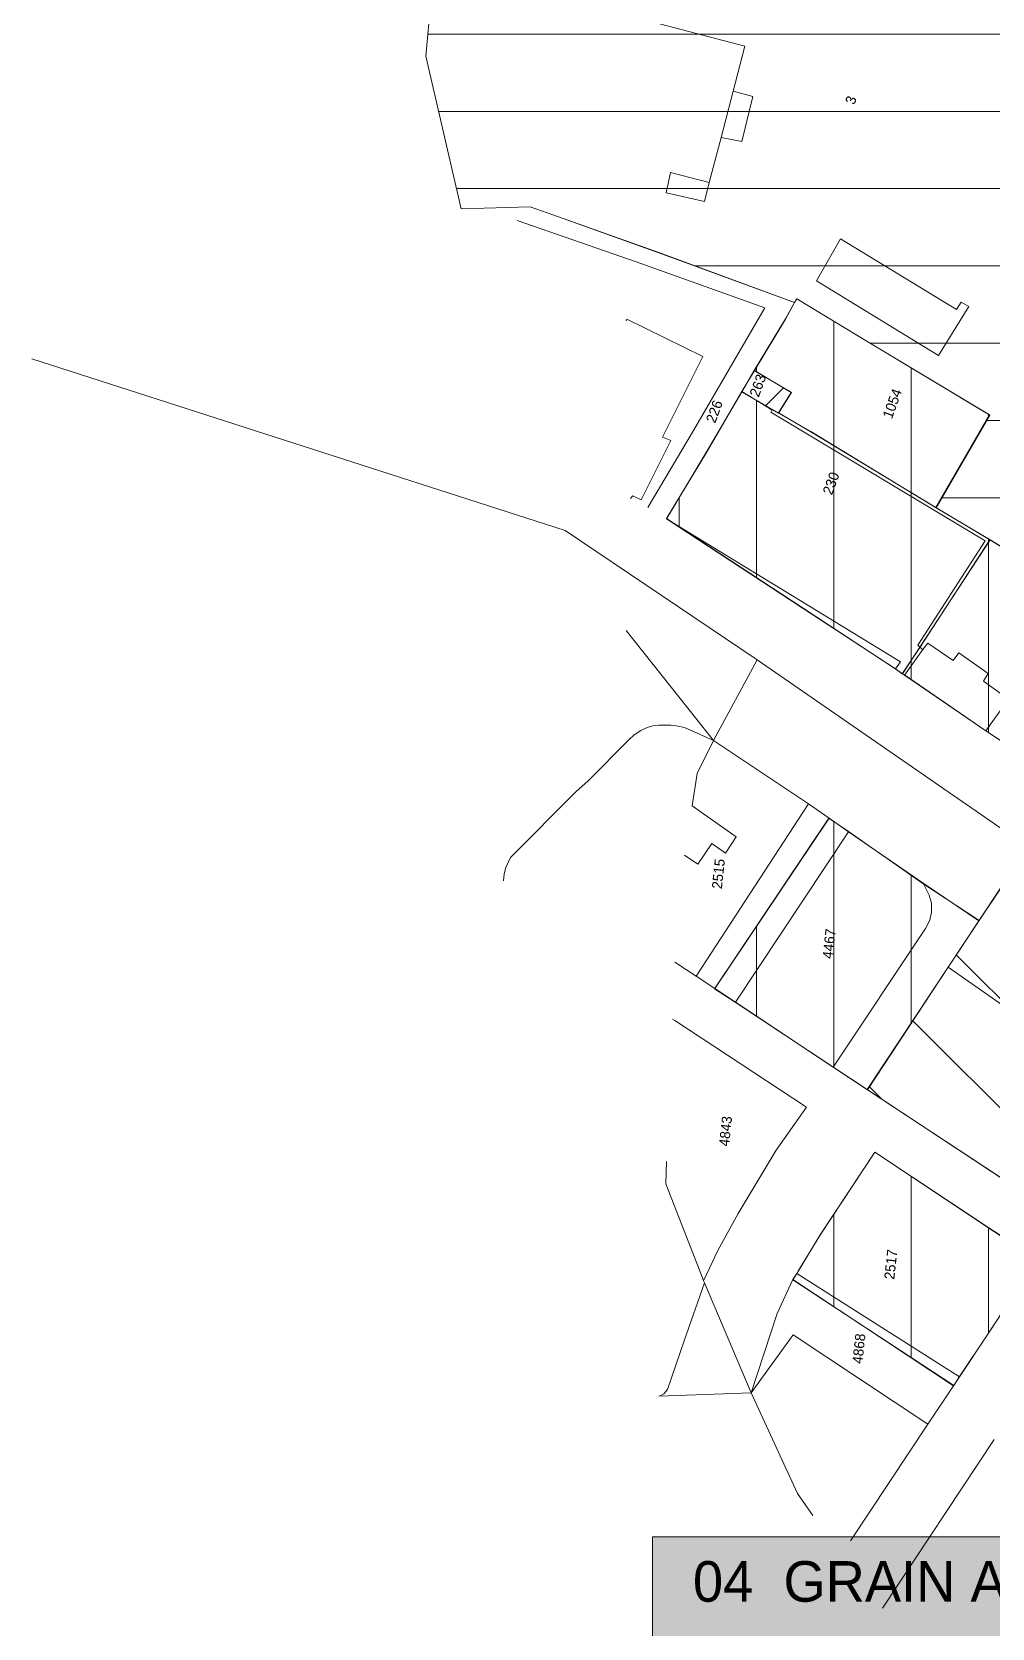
# Model space of a CAD drawing. Header units: metres. Extents: x -334141 to -333355, y -28147 to -27441.
# Drawn here: x -334140.5 to -334022.3, y -28019 to -27822.3 of the extents above; entities that cross this region are included whole.
import ezdxf

# ---------------------------------------------------------------- set-up
doc = ezdxf.new("R2010")
doc.units = ezdxf.units.M
for name, color, linetype, lineweight, true_color in [('EB-04-GRAIN-285-886', 7, 'CONTINUOUS', 18, 0xded5c8), ('EB-04-GRAIN-886-2329', 7, 'CONTINUOUS', 18, 0xc8bcac), ('EB-04-GRAIN-OVER-2329', 7, 'CONTINUOUS', 18, 0x9a856d), ('EB-04-GRAIN-UNDER-285', 7, 'CONTINUOUS', 18, 0xeee9e1), ('EB-BASE-DIVIDING', 7, 'CONTINUOUS', 18, 0xc8bcac), ('EB-BASE-EASEMENTS', 7, 'CONTINUOUS', 18, 0x71806b), ('EB-BASE-PARCEL-NUMBERS', 7, 'CONTINUOUS', 9, 0x8a8d90), ('EB-BASE-PARCELS', 7, 'CONTINUOUS', 18, 0x8a8d90), ('EB-BASE-SECTIONS', 7, 'CONTINUOUS', 9, 0xded8cf), ('EB-BASE-SHEETS', 7, 'CONTINUOUS', 9, 0xded8cf), ('EB-BASE-STRUCTURES', 7, 'CONTINUOUS', 18, 0x4e504d), ('EB-KEY-BACKGROUND', 7, 'CONTINUOUS', 0, 0xf4f2ed), ('EB-KEY-TEXT', 7, 'CONTINUOUS', 13, 0x151515)]:
    doc.layers.add(name, color=color, linetype=linetype, lineweight=lineweight, true_color=true_color)
doc.styles.add('OD-INTER', font='Inter.ttf')

msp = doc.modelspace()

# ---------------------------------------------------------------- hatches: boundary and pattern name
at = {"layer": 'EB-04-GRAIN-285-886', "transparency": 33554630}
h = msp.add_hatch(dxfattribs=at)
h.set_pattern_fill('ANSI31', color=256, scale=3, angle=45)
h.paths.add_polyline_path([(-334046.6, -27855.6), (-334046.31, -27855.17), (-334037.34, -27860.59), (-334022.56, -27869.44), (-334029.17, -27880.86), (-334044.58, -27871.55), (-334048.57, -27869.19), (-334047, -27866.69), (-334051.53, -27863.98), (-334047.7, -27857.67), (-334046.6, -27855.6)])
h = msp.add_hatch(dxfattribs=at)
h.set_pattern_fill('ANSI31', color=256, scale=3, angle=45)
h.paths.add_polyline_path([(-334022.55, -27884.87), (-334031.16, -27898.11), (-334033.32, -27901.37), (-334034.13, -27900.78), (-334045.53, -27893.27), (-334062.36, -27882.24), (-334057.44, -27874.09), (-334053.1, -27866.59), (-334049.39, -27868.83), (-334048.57, -27869.19), (-334044.58, -27871.55), (-334029.17, -27880.86), (-334022.55, -27884.87)])
h = msp.add_hatch(dxfattribs=at)
h.set_pattern_fill('ANSI31', color=256, scale=3, angle=45)
h.paths.add_polyline_path([(-334002.95, -27898.77), (-334008.44, -27909.9), (-334011.53, -27916.12), (-334011.89, -27915.89), (-334020.75, -27909.91), (-334023.01, -27908.39), (-334033.04, -27901.49), (-334033.32, -27901.37), (-334031.16, -27898.11), (-334022.55, -27884.87), (-334002.24, -27897.13), (-334002.95, -27898.77)])
h = msp.add_hatch(dxfattribs=at)
h.set_pattern_fill('ANSI31', color=256, scale=3, angle=45)
h.paths.add_polyline_path([(-334056.44, -27940.18), (-334042.37, -27919.14), (-334039.93, -27920.78), (-334030.8, -27927.21), (-334023.84, -27931.78), (-334027.65, -27937.53), (-334037.63, -27952.61), (-334041.88, -27949.8), (-334053.91, -27941.82), (-334056.44, -27940.18)])
h = msp.add_hatch(dxfattribs=at)
h.set_pattern_fill('ANSI31', color=256, scale=3, angle=45)
h.paths.add_polyline_path([(-334026.97, -27989.07), (-334046.79, -27976.04), (-334046.3, -27975.28), (-334046.1, -27974.96), (-334043.44, -27970.5), (-334036.69, -27960.3), (-334022.68, -27969.68), (-334016.7, -27973.55), (-334022.96, -27982.99), (-334026.28, -27987.98), (-334026.97, -27989.07)])
at = {"layer": 'EB-04-GRAIN-886-2329', "transparency": 33554630}
h = msp.add_hatch(dxfattribs=at)
h.set_pattern_fill('ANSI31', color=256, scale=3, angle=90)
h.paths.add_polyline_path([(-334037.63, -27952.61), (-334027.65, -27937.53), (-334023.84, -27931.78), (-334021.19, -27927.77), (-333994.31, -27945.04), (-333997.83, -27950.24), (-334000.17, -27948.61), (-334013.47, -27968.56), (-334037.63, -27952.61)])
at = {"layer": 'EB-04-GRAIN-OVER-2329', "transparency": 33554630}
h = msp.add_hatch(dxfattribs=at)
h.set_pattern_fill('ANSI31', color=256, scale=3, angle=135)
h.paths.add_polyline_path([(-333993.02, -27895.46), (-333992.31, -27893.71), (-333998.55, -27889.49), (-334002.24, -27897.13), (-334022.55, -27884.87), (-334029.17, -27880.86), (-334022.56, -27869.44), (-334037.34, -27860.59), (-334046.31, -27855.17), (-334046.6, -27855.6), (-334063.33, -27849.46), (-334075.67, -27845.03), (-334079.15, -27843.8), (-334087.67, -27844.05), (-334092.01, -27825.25), (-334091.4, -27818.5), (-334091.24, -27816.73), (-334090.51, -27806.32), (-334088.88, -27796.94), (-334088.41, -27794.18), (-334075.8, -27798.85), (-334058.43, -27805.01), (-334045.35, -27809.58), (-334034.6, -27814.62), (-334032.87, -27815.46), (-334024.55, -27818.2), (-334008.63, -27823.75), (-334008.97, -27825.41), (-334011.93, -27843.62), (-334013.1, -27850.57), (-333999.63, -27854.49), (-333992.39, -27856.52), (-333985.91, -27864.41), (-333977.25, -27868.27), (-333977.66, -27869.36), (-333979.97, -27874.5), (-333980.07, -27874.72), (-333980.97, -27876.68), (-333982.97, -27880.83), (-333983.77, -27882.47), (-333986.75, -27888.25), (-333988.43, -27891.41), (-333990.12, -27894.57), (-333988.49, -27895.51), (-333989.29, -27897.37), (-333993.02, -27895.46)])
at = {"layer": 'EB-04-GRAIN-UNDER-285', "transparency": 33554630}
h = msp.add_hatch(dxfattribs=at)
h.set_pattern_fill('ANSI31', color=256, scale=3)
h.paths.add_polyline_path([(-334049.39, -27868.83), (-334053.1, -27866.59), (-334051.53, -27863.98), (-334047, -27866.69), (-334048.57, -27869.19), (-334049.39, -27868.83)])
at = {"layer": 'EB-KEY-BACKGROUND', "transparency": 33554687}
msp.add_hatch(color=256, dxfattribs=at).paths.add_polyline_path([(-334064.11, -28007.72), (-333479.11, -28007.72), (-333479.11, -28147.22), (-334064.11, -28147.22)])

# ---------------------------------------------------------------- linework, layer by layer
at = {"layer": 'EB-04-GRAIN-285-886'}
for points in [[(-334046.6, -27855.6), (-334046.31, -27855.17), (-334037.34, -27860.59), (-334022.56, -27869.44), (-334029.17, -27880.86), (-334044.58, -27871.55), (-334048.57, -27869.19), (-334047, -27866.69), (-334051.53, -27863.98), (-334047.7, -27857.67), (-334046.6, -27855.6)], [(-334022.55, -27884.87), (-334031.16, -27898.11), (-334033.32, -27901.37), (-334034.13, -27900.78), (-334045.53, -27893.27), (-334062.36, -27882.24), (-334057.44, -27874.09), (-334053.1, -27866.59), (-334049.39, -27868.83), (-334048.57, -27869.19), (-334044.58, -27871.55), (-334029.17, -27880.86), (-334022.55, -27884.87)], [(-334002.95, -27898.77), (-334008.44, -27909.9), (-334011.53, -27916.12), (-334011.89, -27915.89), (-334020.75, -27909.91), (-334023.01, -27908.39), (-334033.04, -27901.49), (-334033.32, -27901.37), (-334031.16, -27898.11), (-334022.55, -27884.87), (-334002.24, -27897.13), (-334002.95, -27898.77)], [(-334056.44, -27940.18), (-334042.37, -27919.14), (-334039.93, -27920.78), (-334030.8, -27927.21), (-334023.84, -27931.78), (-334027.65, -27937.53), (-334037.63, -27952.61), (-334041.88, -27949.8), (-334053.91, -27941.82), (-334056.44, -27940.18)], [(-334026.97, -27989.07), (-334046.79, -27976.04), (-334046.3, -27975.28), (-334046.1, -27974.96), (-334043.44, -27970.5), (-334036.69, -27960.3), (-334022.68, -27969.68), (-334016.7, -27973.55), (-334022.96, -27982.99), (-334026.28, -27987.98), (-334026.97, -27989.07)]]:
    msp.add_lwpolyline(points, close=True, dxfattribs=at)
at = {"layer": 'EB-04-GRAIN-886-2329'}
msp.add_lwpolyline([(-334037.63, -27952.61), (-334027.65, -27937.53), (-334023.84, -27931.78), (-334021.19, -27927.77), (-333994.31, -27945.04), (-333997.83, -27950.24), (-334000.17, -27948.61), (-334013.47, -27968.56), (-334037.63, -27952.61)], close=True, dxfattribs=at)
at = {"layer": 'EB-04-GRAIN-OVER-2329'}
msp.add_lwpolyline([(-334002.24, -27897.13), (-334022.55, -27884.87), (-334029.17, -27880.86), (-334022.56, -27869.44), (-334037.34, -27860.59), (-334046.31, -27855.17), (-334046.6, -27855.6), (-334063.33, -27849.46), (-334075.67, -27845.03), (-334079.15, -27843.8), (-334087.67, -27844.05), (-334092.01, -27825.25), (-334091.4, -27818.5)], dxfattribs=at)
at = {"layer": 'EB-04-GRAIN-UNDER-285'}
msp.add_lwpolyline([(-334049.39, -27868.83), (-334053.1, -27866.59), (-334051.53, -27863.98), (-334047, -27866.69), (-334048.57, -27869.19), (-334049.39, -27868.83)], close=True, dxfattribs=at)
at = {"layer": 'EB-BASE-DIVIDING'}
for points in [[(-334067.34, -27896.04), (-334056.56, -27909.58)], [(-334063.3, -27990.39), (-334051.93, -27989.97)]]:
    msp.add_lwpolyline(points, dxfattribs=at)
at = {"layer": 'EB-BASE-EASEMENTS'}
for points in [[(-334055.63, -27835.25), (-334053.1, -27835.75), (-334051.73, -27830.2), (-334054.14, -27829.56)], [(-334061.87, -27839.59), (-334062.42, -27842.07), (-334057.7, -27843.16), (-334057.13, -27840.81)]]:
    msp.add_lwpolyline(points, dxfattribs=at)
at = {"layer": 'EB-BASE-PARCELS'}
for points in [[(-334064.66, -27880.87), (-334059.03, -27871.39), (-334050.26, -27856.28), (-334066.11, -27850.61), (-334080.76, -27845.48)], [(-334075.68, -27845.05), (-334063.3, -27849.48), (-334046.6, -27855.62)], [(-334051.56, -27863.99), (-334047.7, -27857.62), (-334046.6, -27855.62)], [(-334046.6, -27855.62), (-334046.33, -27855.16), (-334037.34, -27860.57), (-334022.55, -27869.48), (-334029.15, -27880.89)], [(-334053.1, -27866.61), (-334051.56, -27863.99)], [(-334051.56, -27863.99), (-334046.98, -27866.68), (-334048.56, -27869.24)], [(-334053.1, -27866.61), (-334057.48, -27874.07), (-334062.35, -27882.25)], [(-334049.35, -27868.81), (-334053.1, -27866.61)], [(-334048.56, -27869.24), (-334049.35, -27868.81)], [(-334029.15, -27880.89), (-334044.57, -27871.51), (-334048.56, -27869.24)], [(-334034.17, -27900.77), (-334045.53, -27893.31), (-334062.35, -27882.25)], [(-334022.51, -27884.85), (-334029.15, -27880.89)], [(-334022.51, -27884.85), (-334031.15, -27898.07)], [(-334002.2, -27897.12), (-334022.51, -27884.85)], [(-334031.15, -27898.07), (-334033.29, -27901.35)], [(-334033.29, -27901.35), (-334034.17, -27900.77)], [(-334033.04, -27901.52), (-334033.29, -27901.35)], [(-334023.01, -27908.4), (-334033.04, -27901.52)], [(-334082.43, -27926.86), (-334082.36, -27926.01), (-334082.16, -27925.24), (-334081.59, -27924), (-334073.52, -27915.9), (-334072.03, -27914.54), (-334066.98, -27909.44), (-334066.35, -27908.9), (-334065.53, -27908.37), (-334064.76, -27907.98), (-334064.03, -27907.79), (-334063.3, -27907.71), (-334061.82, -27907.71), (-334060.92, -27907.81), (-334060.14, -27908), (-334056.56, -27909.58)], [(-334044.89, -27917.38), (-334056.56, -27909.58)], [(-334020.78, -27909.87), (-334023.01, -27908.4)], [(-334042.34, -27919.16), (-334044.89, -27917.38)], [(-334042.34, -27919.16), (-334056.4, -27940.15)], [(-334042.34, -27919.16), (-334039.93, -27920.82)], [(-334039.93, -27920.82), (-334030.77, -27927.17)], [(-334030.77, -27927.17), (-334023.88, -27931.79)], [(-334023.88, -27931.79), (-334021.21, -27927.8)], [(-334023.88, -27931.79), (-334027.67, -27937.53)], [(-334058.73, -27938.63), (-334061.35, -27936.9)], [(-334056.4, -27940.15), (-334058.73, -27938.63)], [(-334027.67, -27937.53), (-334037.61, -27952.62)], [(-334053.87, -27941.85), (-334056.4, -27940.15)], [(-334041.83, -27949.84), (-334053.87, -27941.85)], [(-334057.8, -27976.16), (-334056.06, -27972.42), (-334053.52, -27967.86), (-334048.85, -27960.06), (-334045.12, -27954.77), (-334061.35, -27944.11), (-334061.63, -27943.92)], [(-334037.61, -27952.62), (-334041.83, -27949.84)], [(-334013.45, -27968.52), (-334037.61, -27952.62)], [(-334016.69, -27973.51), (-334022.65, -27969.64), (-334036.7, -27960.31), (-334043.41, -27970.46), (-334046.11, -27974.92), (-334046.33, -27975.29)], [(-334026.27, -27987.99), (-334022.93, -27983), (-334016.69, -27973.51)], [(-334057.7, -27976.42), (-334060.2, -27983.55), (-334062.23, -27989.55), (-334062.7, -27990.1), (-334063.05, -27990.32), (-334063.3, -27990.39)], [(-334046.79, -27976.03), (-334048.72, -27980.22), (-334051.93, -27989.97)], [(-334046.79, -27976.03), (-334046.33, -27975.29)], [(-334046.79, -27976.03), (-334027.01, -27989.11)], [(-334027.01, -27989.11), (-334026.27, -27987.99)], [(-334030.17, -27993.84), (-334027.01, -27989.11)], [(-334039.69, -28008.2), (-334030.17, -27993.84)], [(-334035.76, -28016.53), (-334022.02, -27995.74)]]:
    msp.add_lwpolyline(points, dxfattribs=at)
at = {"layer": 'EB-BASE-SECTIONS'}
for points in [[(-334059.21, -27917.62), (-334058.6, -27913.67), (-334056.56, -27909.58)], [(-334062.35, -27961.46), (-334062.45, -27964.22), (-334057.94, -27975.81), (-334057.8, -27976.16)], [(-334057.8, -27976.16), (-334057.7, -27976.42)], [(-334051.93, -27989.97), (-334046.24, -28002.38), (-334044.34, -28005.08)]]:
    msp.add_lwpolyline(points, dxfattribs=at)
at = {"layer": 'EB-BASE-SHEETS'}
for points in [[(-334051.2, -27899.63), (-334074.83, -27883.72), (-334140.53, -27862.54)], [(-334056.56, -27909.58), (-334051.2, -27899.63)], [(-334051.2, -27899.63), (-334011.34, -27927.19), (-333934.63, -27977.41), (-333882.66, -28013.43), (-333877.31, -28017.15)], [(-334057.7, -27976.42), (-334051.93, -27989.97)]]:
    msp.add_lwpolyline(points, dxfattribs=at)
at = {"layer": 'EB-BASE-STRUCTURES'}
for points in [[(-334066.52, -27820.41), (-334052.7, -27824.01), (-334054.14, -27829.56)], [(-334054.14, -27829.56), (-334055.63, -27835.25)], [(-334055.63, -27835.25), (-334057.13, -27840.81)], [(-334057.13, -27840.81), (-334061.87, -27839.59)], [(-334025.11, -27856.1), (-334026.05, -27855.57), (-334026.63, -27856.48), (-334040.95, -27847.76), (-334043.9, -27852.92), (-334028.86, -27862.12)], [(-334028.86, -27862.12), (-334025.11, -27856.1)], [(-334066.8, -27879.76), (-334066.51, -27879.44), (-334065.47, -27879.91), (-334061.83, -27872.63), (-334062.87, -27872.19), (-334057.88, -27862.27), (-334067.24, -27857.66), (-334067.34, -27857.85)], [(-334049.35, -27868.81), (-334049.51, -27869.1), (-334023.13, -27884.98), (-334031.41, -27897.85), (-334031.15, -27898.07)], [(-334034.17, -27900.77), (-334033.55, -27899.87), (-334062.35, -27882.25)], [(-334030.81, -27898.37), (-334030.16, -27897.59), (-334027.06, -27899.74), (-334026.34, -27898.76), (-334022.73, -27901.31), (-334023.32, -27902.29), (-334020.22, -27904.48), (-334023.01, -27908.4)], [(-334030.81, -27898.37), (-334033.04, -27901.52)], [(-334031.15, -27898.07), (-334030.81, -27898.37)], [(-334060.15, -27923.73), (-334058.51, -27924.82), (-334056.78, -27922.29), (-334055.09, -27923.45), (-334053.79, -27921.44), (-334059.21, -27917.62)], [(-334044.89, -27917.38), (-334058.73, -27938.63)], [(-334039.93, -27920.82), (-334053.87, -27941.85)], [(-334030.77, -27927.17), (-334030.01, -27928.65), (-334029.73, -27929.61), (-334029.71, -27930.72), (-334029.93, -27931.71), (-334030.46, -27932.77), (-334041.83, -27949.84)], [(-334000.19, -27948.61), (-334009.02, -27942.92), (-334012.25, -27948.32), (-334027.67, -27937.53)], [(-334026.27, -27987.99), (-334046.33, -27975.29)], [(-334030.17, -27993.84), (-334046.76, -27982.83), (-334051.93, -27989.97)]]:
    msp.add_lwpolyline(points, dxfattribs=at)
at = {"layer": 'EB-KEY-TEXT'}
msp.add_lwpolyline([(-334064.11, -28007.72), (-333479.11, -28007.72), (-333479.11, -28147.22), (-334064.11, -28147.22)], close=True, dxfattribs=at)

# ---------------------------------------------------------------- texts
at = {"layer": 'EB-BASE-PARCEL-NUMBERS', "style": 'OD-INTER'}
for s, rotation, p in [('3', 69.9902, (-334039.23, -27831.31)), ('263', 69.9902, (-334051.01, -27867.35)), ('1054', 69.9902, (-334034.61, -27870.02)), ('226', 69.9902, (-334056.37, -27870.56)), ('230', 69.9902, (-334041.99, -27879.41)), ('2515', 83.9793, (-334055.55, -27927.93)), ('4467', 83.9793, (-334041.91, -27936.54)), ('4843', 83.9793, (-334054.67, -27959.65)), ('2517', 83.9793, (-334034.31, -27976.06)), ('4868', 83.9793, (-334038.24, -27986.44))]:
    msp.add_text(s, height=1.25, rotation=rotation, dxfattribs=at).set_placement(p)
at = {"layer": 'EB-KEY-TEXT', "style": 'OD-INTER'}
msp.add_text('04  GRAIN AND PLOT SIZE', height=5, dxfattribs=at).set_placement((-334059.11, -28015.72))

doc.saveas('drawing.dxf')
